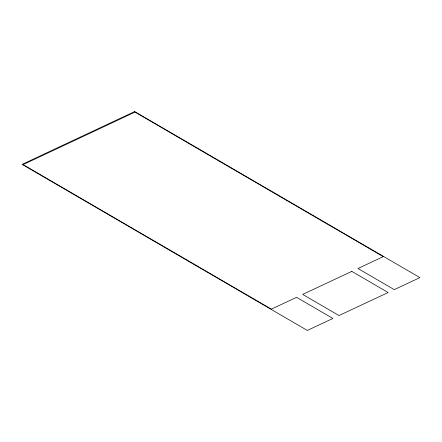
<?xml version="1.0" encoding="UTF-8"?>
<svg xmlns="http://www.w3.org/2000/svg" width="442" height="442" viewBox="0 0 442 442"><rect width="100%" height="100%" fill="white"/><g stroke="black" fill="none" stroke-linecap="round" stroke-linejoin="round"><path stroke-width="0.66" d="M134.672 111.555L22.1 164.391L307.328 330.445L332.887 318.45L296.582 297.311L271.388 309.135L23.139 164.606L134.97 112.119L383.225 256.647L357.959 268.504L394.27 289.643L419.9 277.609L134.672 111.555M351.821 271.382L302.676 294.405L338.981 315.544L388.131 292.521L351.821 271.382"/></g></svg>
